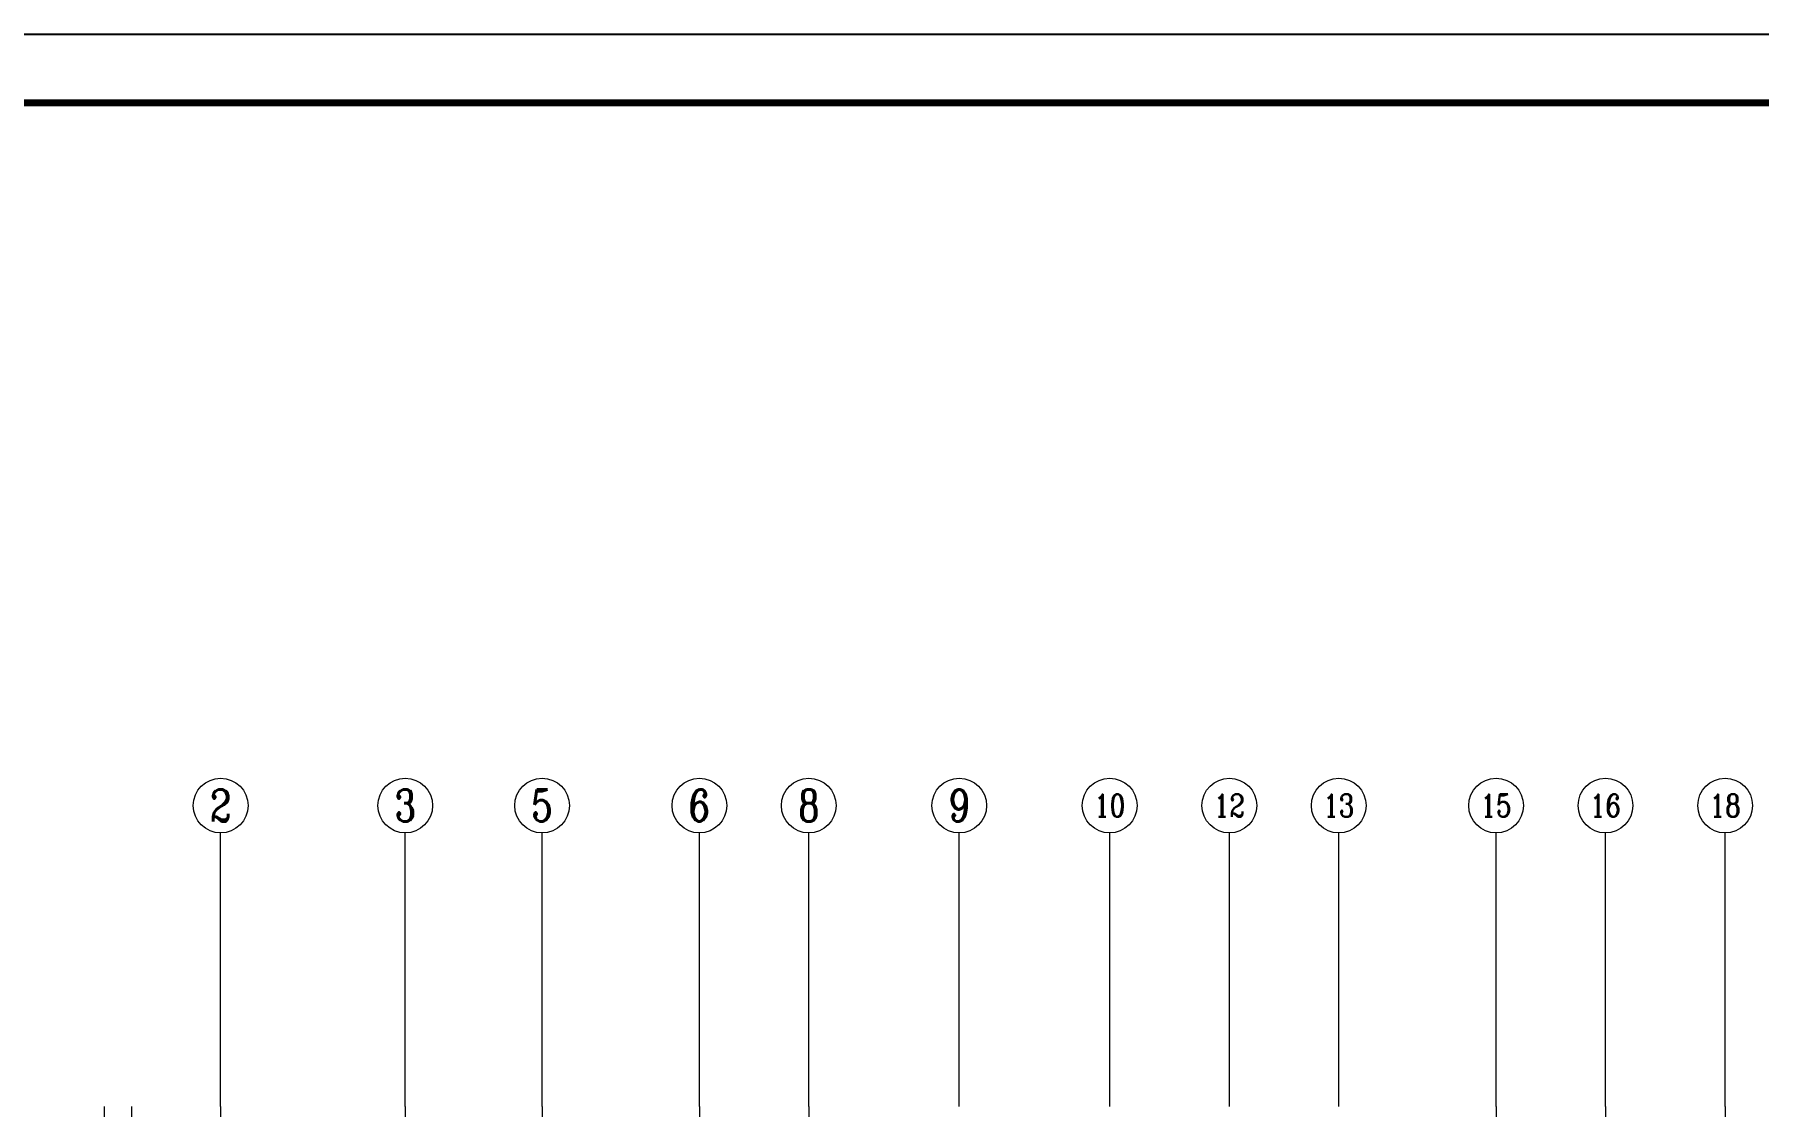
# Model space of a CAD drawing. Extents: x 5874492 to 7194610, y -939842 to -279257.
# Drawn here: x 6594531 to 6619742, y -657037 to -641364 of the extents above; entities that cross this region are included whole.
import ezdxf
from ezdxf.enums import TextEntityAlignment as Align

# ---------------------------------------------------------------- set-up
doc = ezdxf.new("R2010")
doc.units = 0
doc.header["$LTSCALE"] = 1000
doc.linetypes.add('DOTE', pattern=[2.42, 2, -0.2, 0.02, -0.2])
for name, color, linetype, lineweight in [('A-标注-轴号', 3, 'Continuous', 15), ('A-标注-轴号文字', 7, 'Continuous', 15), ('A-轴线-塔楼', 1, 'DOTE', 9), ('A-轴线-隔墙', 41, 'DOTE', 9), ('S-大样-DIM', 3, 'Continuous', 20), ('S-轴网-轴号', 3, 'Continuous', 20)]:
    doc.layers.add(name, color=color, linetype=linetype, lineweight=lineweight)
doc.layers.add('BWPLAN', color=120, linetype='Continuous', plot=False)
doc.layers.add('Y-云图图框', color=7, linetype='Continuous')
doc.styles.add('_TCH_AXIS', font='COMPLEX.shx', dxfattribs={"bigfont": 'hztxt.shx'})
doc.styles.add('_YT_Name', font='', dxfattribs={"width": 0.8})
doc.styles.add('_YT_Sign_Text', font='ros.shx', dxfattribs={"width": 0.8, "bigfont": 'hztxt.shx'})
doc.styles.add('BW_Plan', font='romant.shx', dxfattribs={"width": 0.7, "bigfont": 'hztxt.shx'})
doc.styles.add('BW_PLANX', font='simplex.shx', dxfattribs={"bigfont": 'hztxt.shx'})
doc.styles.add('COMPLEX', font='COMPLEX')
doc.styles.get("Standard").update_dxf_attribs({"font": 'gbenor.shx', "bigfont": 'gbcbig.shx'})
doc.styles.get('_YT_Name').set_extended_font_data('SimHei')

# ---------------------------------------------------------------- blocks, each defined once
blk = doc.blocks.new('ECMCTK_A1_横_单行图名--0')
at = {"color": 4}
blk.add_lwpolyline([(0, 0), (841, 0), (841, 594), (0, 594)], close=True, dxfattribs=at)
at = {"const_width": 1}
blk.add_lwpolyline([(25, 10), (831, 10), (831, 584), (25, 584)], close=True, dxfattribs=at)
at = {"color": 80, "flags": 3}
for tag, height, p in [('YTHQINS', 3, (34.31, 585.5)), ('ECMCKEY', 3, (292.07, 288.23)), ('YTTQINS', 5.62, (848.03, 12.81)), ('YTFRAME', 3, (652.76, 5.84)), ('YTBARCODE_T1', 3, (749.78, 5.95))]:
    blk.add_attdef(tag, text='', height=height, dxfattribs=at).set_placement(p, align=Align.MIDDLE_CENTER)
for tag, height, style, width, p in [('证书编号', 4, '_YT_Sign_Text', 0.8, (708.87, 43.81)), ('审查批准号', 4, '_YT_Sign_Text', 0.8, (761.06, 43.81)), ('工程号', 4, '_YT_Sign_Text', 0.5, (804.08, 44.12)), ('设计单位', 6, '_YT_Name', 0.8, (623.75, 38.6)), ('建设单位', 4, '_YT_Sign_Text', 0.8, (734.96, 36.11)), ('阶段', 4, '_YT_Sign_Text', 0.8, (804.08, 35.81)), ('项目号', 4, '_YT_Sign_Text', 0.5, (822.08, 33.72)), ('项目名称', 4, '_YT_Sign_Text', 0.8, (734.96, 28.11)), ('专业', 4, '_YT_Sign_Text', 0.8, (804.08, 27.31)), ('图纸编号', 4, '_YT_Sign_Text', 0.5, (803.93, 19.36)), ('图纸名称', 4.5, '_YT_Name', 0.8, (735.39, 15.06)), ('出图比例', 4.2, '_YT_Sign_Text', 0.8, (681.82, 11.78)), ('日期', 4, '_YT_Sign_Text', 0.5, (803.88, 12.13)), ('版本号', 4, '_YT_Sign_Text', 0.8, (822.08, 13))]:
    blk.add_attdef(tag, text='', height=height, dxfattribs=dict(style=style, width=width)).set_placement(p, align=Align.CENTER)
at = {"style": '_YT_Sign_Text', "width": 0.8, "flags": 3}
for tag, p, height in [('{审定人}', (605.87, 26.45), 6.24), ('{校对人}', (658.35, 26.53), 6.24), ('[审定人]', (590.95, 27.81), 4.1), ('[校对人]', (642.23, 27.82), 4.1), ('{审核人}', (606.98, 18.44), 6.24), ('{设计人}', (658.48, 18.54), 6.24), ('[审核人]', (591.01, 19.76), 4.1), ('[设计人]', (642.47, 20.21), 4.1), ('[项目负责人]', (590.78, 12.01), 4.1), ('{项目负责人}', (608.28, 10.72), 6.24), ('[专业负责人]', (642.74, 11.77), 4.1), ('{专业负责人}', (658.58, 10.36), 6.24)]:
    blk.add_attdef(tag, p, '', height=height, dxfattribs=at)
at = {"color": 80, "flags": 3}
for tag, p in [('YTBZSIT', (25, 10)), ('EXT_TK_LEFT', (25, 10)), ('YTQRCODE', (551.04, 11.91))]:
    blk.add_attdef(tag, p, '', height=3, dxfattribs=at)
blk = doc.blocks.new('BWPG_0427095648', base_point=(6599691, -1417454))
at = {"color": 0, "const_width": 0.5}
blk.add_lwpolyline([(6572030, -1399426), (6656130, -1399426), (6656130, -1458826), (6572030, -1458826)], close=True, dxfattribs=at)
at = {"layer": 'S-大样-DIM', "color": 0, "style": 'BW_Plan', "width": 0.75}
blk.add_attdef('KEYNAME', text='', height=594, dxfattribs=at).set_placement((6572030, -1399426), align=Align.RIGHT)
at = {"layer": 'S-大样-DIM', "color": 0, "style": 'BW_Plan', "width": 0.75, "flags": 1}
for tag, p in [('LEFTTOP', (6572030, -1399426)), ('RIGHTTOP', (6656130, -1399426)), ('LEFTBOTTOM', (6572030, -1458826)), ('RIGHTBOTTOM', (6656130, -1458826))]:
    blk.add_attdef(tag, p, '', height=594, dxfattribs=at)
at = {"layer": 'S-大样-DIM', "color": 0, "style": 'BW_Plan', "width": 0.75}
for tag, p in [('TAG1', (6656130, -1399426)), ('NAME', (6572030, -1459618))]:
    blk.add_attdef(tag, p, '', height=594, dxfattribs=at)
at = {"layer": 'S-大样-DIM', "color": 0, "style": 'BW_PLANX', "width": 0.75}
blk.add_attdef('FOCUS', text='', height=594, dxfattribs=at).set_placement((6599691, -1417454), align=Align.MIDDLE_CENTER)
at = {"layer": 'S-大样-DIM', "color": 0, "style": 'BW_Plan', "width": 0.75}
blk.add_attdef('TAG3', text='', height=594, dxfattribs=at).set_placement((6572030, -1458826), align=Align.TOP_RIGHT)
blk.add_attdef('TAG2', text='', height=594, dxfattribs=at).set_placement((6656130, -1458826), align=Align.TOP_LEFT)
blk = doc.blocks.new('_AXISO')
blk.add_circle((0, 0), 0.5)
at = {"layer": 'S-轴网-轴号', "style": 'COMPLEX', "width": 1.041667}
blk.add_attdef('A', text='', height=0.56, dxfattribs=at).set_placement((-0.25, -0.28), (0.25, -0.28), align=Align.FIT)
blk = doc.blocks.new('ZHOUWANG3')
at = {"layer": 'A-标注-轴号'}
for p, q in [((94752, 248942), (94752, 252942)), ((97452, 248942), (97452, 252942)), ((99452, 248942), (99452, 252942)), ((101752, 248942), (101752, 252942)), ((103352, 248942), (103352, 252942)), ((105552, 248942), (105552, 252942)), ((107752, 248942), (107752, 252942)), ((109502, 248942), (109502, 252942)), ((111102, 248942), (111102, 252942)), ((113402, 248942), (113402, 252942)), ((115002, 248942), (115002, 252942)), ((116752, 248942), (116752, 252942))]:
    blk.add_line(p, q, dxfattribs=at)
at = {"layer": 'A-轴线-塔楼', "linetype": 'DOTE', "ltscale": 0.5}
for p, q in [((94752, 248942), (94752, 226834)), ((97452, 248942), (97452, 241486)), ((99452, 248942), (99452, 244136)), ((101752, 248942), (101752, 241486)), ((103352, 248942), (103352, 239686)), ((113402, 248942), (113402, 243076)), ((115002, 248942), (115002, 241486)), ((116752, 248942), (116752, 239686))]:
    blk.add_line(p, q, dxfattribs=at)
at = {"layer": 'A-轴线-隔墙', "ltscale": 0.5}
for p, q in [((93052, 236186), (93052, 248942)), ((93452, 238966), (93452, 248942))]:
    blk.add_line(p, q, dxfattribs=at)
at = {"layer": 'A-标注-轴号'}
ref = blk.add_blockref('_AXISO', (94752, 253342), dxfattribs=dict(at, xscale=800, yscale=800, zscale=800))
ref.add_attrib('A', '2', dxfattribs={"layer": 'A-标注-轴号文字', "ltscale": 0.2, "height": 466, "style": '_TCH_AXIS'}).set_placement((94597, 253109), (94907, 253109), align=Align.FIT)
ref = blk.add_blockref('_AXISO', (97452, 253342), dxfattribs=dict(at, xscale=800, yscale=800, zscale=800))
ref.add_attrib('A', '3', dxfattribs={"layer": 'A-标注-轴号文字', "ltscale": 0.2, "height": 466, "style": '_TCH_AXIS'}).set_placement((97297, 253109), (97607, 253109), align=Align.FIT)
ref = blk.add_blockref('_AXISO', (99452, 253342), dxfattribs=dict(at, xscale=800, yscale=800, zscale=800))
ref.add_attrib('A', '5', dxfattribs={"layer": 'A-标注-轴号文字', "ltscale": 0.2, "height": 466, "style": '_TCH_AXIS'}).set_placement((99297, 253109), (99607, 253109), align=Align.FIT)
ref = blk.add_blockref('_AXISO', (101752, 253342), dxfattribs=dict(at, xscale=800, yscale=800, zscale=800))
ref.add_attrib('A', '6', dxfattribs={"layer": 'A-标注-轴号文字', "ltscale": 0.2, "height": 466, "style": '_TCH_AXIS'}).set_placement((101597, 253109), (101907, 253109), align=Align.FIT)
ref = blk.add_blockref('_AXISO', (103352, 253342), dxfattribs=dict(at, xscale=800, yscale=800, zscale=800))
ref.add_attrib('A', '8', dxfattribs={"layer": 'A-标注-轴号文字', "ltscale": 0.2, "height": 466, "style": '_TCH_AXIS'}).set_placement((103197, 253109), (103507, 253109), align=Align.FIT)
ref = blk.add_blockref('_AXISO', (105552, 253342), dxfattribs=dict(at, xscale=800, yscale=800, zscale=800))
ref.add_attrib('A', '9', dxfattribs={"layer": 'A-标注-轴号文字', "ltscale": 0.2, "height": 466, "style": '_TCH_AXIS'}).set_placement((105397, 253109), (105707, 253109), align=Align.FIT)
ref = blk.add_blockref('_AXISO', (107752, 253342), dxfattribs=dict(at, xscale=800, yscale=800, zscale=800))
ref.add_attrib('A', '10', dxfattribs={"layer": 'A-标注-轴号文字', "ltscale": 0.2, "height": 328.4, "style": '_TCH_AXIS'}).set_placement((107525, 253178), (107979, 253178), align=Align.FIT)
ref = blk.add_blockref('_AXISO', (109502, 253342), dxfattribs=dict(at, xscale=800, yscale=800, zscale=800))
ref.add_attrib('A', '12', dxfattribs={"layer": 'A-标注-轴号文字', "ltscale": 0.2, "height": 328.4, "style": '_TCH_AXIS'}).set_placement((109275, 253178), (109729, 253178), align=Align.FIT)
ref = blk.add_blockref('_AXISO', (111102, 253342), dxfattribs=dict(at, xscale=800, yscale=800, zscale=800))
ref.add_attrib('A', '13', dxfattribs={"layer": 'A-标注-轴号文字', "ltscale": 0.2, "height": 328.4, "style": '_TCH_AXIS'}).set_placement((110875, 253178), (111329, 253178), align=Align.FIT)
ref = blk.add_blockref('_AXISO', (113402, 253342), dxfattribs=dict(at, xscale=800, yscale=800, zscale=800))
ref.add_attrib('A', '15', dxfattribs={"layer": 'A-标注-轴号文字', "ltscale": 0.2, "height": 328.4, "style": '_TCH_AXIS'}).set_placement((113175, 253178), (113629, 253178), align=Align.FIT)
ref = blk.add_blockref('_AXISO', (115002, 253342), dxfattribs=dict(at, xscale=800, yscale=800, zscale=800))
ref.add_attrib('A', '16', dxfattribs={"layer": 'A-标注-轴号文字', "ltscale": 0.2, "height": 328.4, "style": '_TCH_AXIS'}).set_placement((114775, 253178), (115229, 253178), align=Align.FIT)
ref = blk.add_blockref('_AXISO', (116752, 253342), dxfattribs=dict(at, xscale=800, yscale=800, zscale=800))
ref.add_attrib('A', '18', dxfattribs={"layer": 'A-标注-轴号文字', "ltscale": 0.2, "height": 328.4, "style": '_TCH_AXIS'}).set_placement((116525, 253178), (116979, 253178), align=Align.FIT)

msp = doc.modelspace()

# ---------------------------------------------------------------- block references
msp.add_blockref('ZHOUWANG3', (6502501.8, -905979.1))
at = {"layer": 'BWPLAN', "color": 1}
msp.add_blockref('BWPG_0427095648', (6602053.7, -659392.7), dxfattribs=at)
at = {"layer": 'Y-云图图框', "xscale": 100, "yscale": 100, "zscale": 100}
msp.add_blockref('ECMCTK_A1_横_单行图名--0', (6574393.6, -700764.3), dxfattribs=at)

doc.saveas('drawing.dxf')
